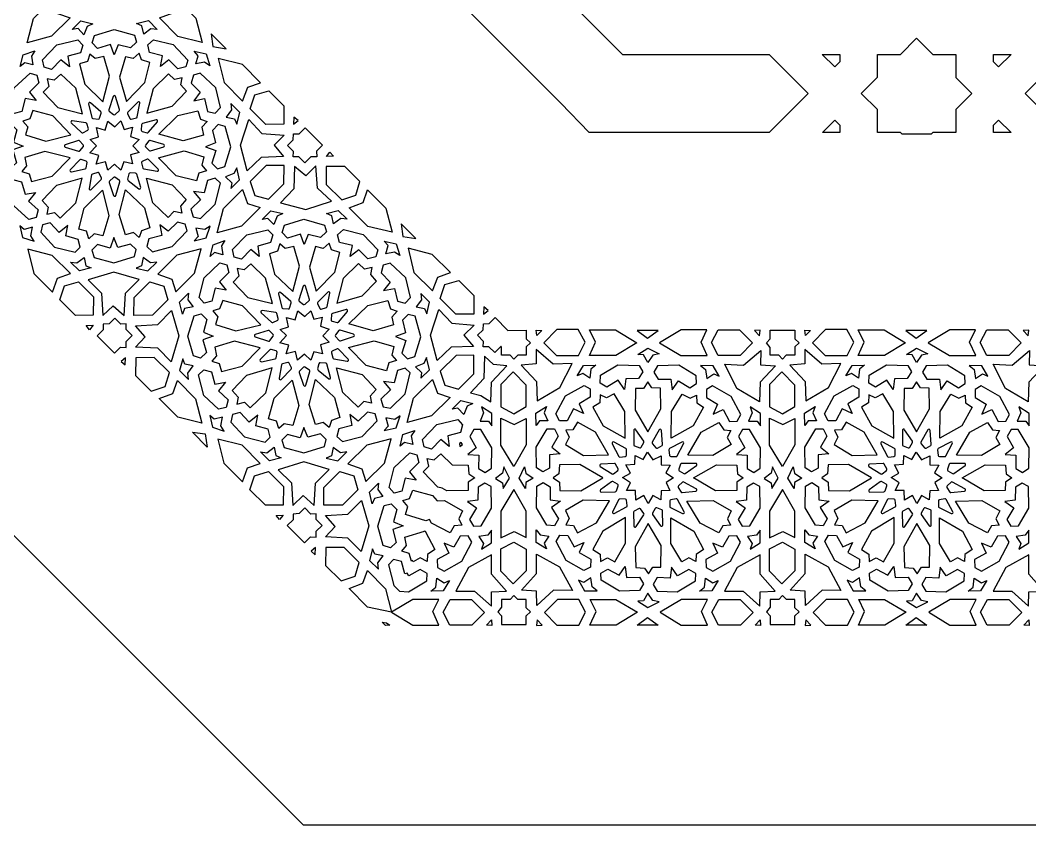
# Model space of a CAD drawing. Extents: x -600 to 600, y -600 to 600.
# Drawn here: x -363.2 to 45.8, y -600 to -273.7 of the extents above; entities that cross this region are included whole.
import ezdxf

# ---------------------------------------------------------------- set-up
doc = ezdxf.new("R2010")
doc.units = 0
doc.layers.get('0').update_dxf_attribs({"linetype": 'CONTINUOUS'})
doc.layers.add('PLAN_1', color=18, linetype='CONTINUOUS')

msp = doc.modelspace()

# ---------------------------------------------------------------- linework, layer by layer
for points in [[(-348.1, -271.05), (-342.97, -272.78), (-350.48, -280.29), (-360.33, -282.98), (-357.79, -273.13), (-350.13, -265.46)], [(-301.22, -270.71), (-299.41, -265.55), (-292.02, -272.94), (-289.49, -282.75), (-299.3, -280.37), (-306.84, -272.83)], [(-337.43, -279.66), (-339.79, -277.18), (-342.14, -277.59), (-338.67, -274.06), (-333.73, -275.17), (-336.09, -276.29)], [(-313.19, -279.41), (-313.88, -276.04), (-316.07, -275.16), (-311.3, -273.94), (-307.71, -277.49), (-310.29, -277.21)], [(-325.15, -287.75), (-326.66, -283.57), (-331.85, -285.18), (-334.08, -282.91), (-333.14, -279.95), (-325.21, -277.51), (-316.87, -279.83), (-316.15, -282.61), (-318.49, -284.93), (-323.53, -283.71)], [(-343.31, -292.65), (-346.69, -289.76), (-350.47, -293.69), (-353.55, -292.81), (-354.16, -289.79), (-348.36, -283.81), (-339.88, -281.76), (-337.89, -283.82), (-338.82, -286.96), (-343.86, -288.36)], [(-306.44, -292.57), (-305.59, -288.16), (-310.82, -286.91), (-311.56, -283.79), (-309.25, -281.71), (-301.25, -283.65), (-295.35, -289.93), (-296.16, -292.71), (-299.33, -293.53), (-302.99, -289.89)], [(-279.83, -285.35), (-285.89, -279.3), (-285.21, -284.48)], [(-358.08, -291.88), (-361.4, -291.03), (-363.21, -292.59), (-362.07, -287.81), (-357.24, -286.15), (-358.69, -288.33)], [(-335.01, -287.46), (-335.99, -290.49), (-339.18, -291.45), (-337.09, -299.75), (-329.76, -306.81), (-327.01, -296.45), (-329.33, -288.52), (-332.84, -289.3)], [(-315.03, -287.15), (-317.39, -289.32), (-320.6, -288.56), (-322.96, -296.87), (-320.2, -306.7), (-312.66, -299.02), (-310.69, -290.92), (-314.09, -289.85)], [(-292.04, -291.49), (-291.13, -288.15), (-292.67, -286.37), (-287.9, -287.43), (-286.33, -292.24), (-288.49, -290.83)], [(-270.98, -300.95), (-265.82, -299.14), (-273.21, -291.75), (-283.02, -289.22), (-280.64, -299.03), (-273.1, -306.57)], [(-356.76, -306.27), (-361.16, -305.5), (-362.49, -310.76), (-365.61, -311.56), (-367.67, -309.28), (-365.61, -301.24), (-359.24, -295.22), (-356.47, -295.98), (-355.7, -299.14), (-359.39, -302.87)], [(-352.26, -297.47), (-351.62, -300.59), (-353.95, -302.98), (-347.98, -309.17), (-338.02, -311.72), (-340.74, -301.37), (-346.73, -295.61), (-349.43, -298.01)], [(-297.64, -297.07), (-300.75, -297.77), (-303.11, -295.49), (-309.31, -301.55), (-311.92, -311.51), (-301.59, -308.61), (-295.82, -302.55), (-298.19, -299.9)], [(-292.93, -306.39), (-288.52, -305.53), (-287.27, -310.77), (-284.16, -311.51), (-282.07, -309.19), (-284.01, -301.2), (-290.29, -295.29), (-293.07, -296.1), (-293.89, -299.28), (-290.25, -302.94)], [(-256.44, -315.96), (-263.66, -316.02), (-269.98, -309.7), (-268.09, -304), (-262.47, -302.34), (-256.38, -308.43)], [(-362.14, -314.63), (-360.09, -317.04), (-361.02, -320.23), (-352.78, -322.79), (-342.72, -320.28), (-350.06, -312.55), (-358.12, -310.37), (-359.37, -313.75)], [(-287.48, -314.79), (-289.64, -317.15), (-288.89, -320.36), (-297.19, -322.72), (-307.03, -319.96), (-299.34, -312.42), (-291.24, -310.45), (-290.17, -313.85)], [(-279.75, -313.03), (-276.39, -313.72), (-275.5, -315.9), (-274.29, -311.14), (-277.83, -307.55), (-277.55, -310.13)], [(-328.83, -318.3), (-327.66, -314.64), (-324.88, -316.93), (-322.39, -314.6), (-321.16, -318.01), (-317.78, -317.15), (-318.5, -320.88), (-315.03, -322.12), (-317.52, -324.71), (-315.05, -327.37), (-318.51, -328.36), (-317.74, -332.02), (-321.28, -331.22), (-322.5, -334.59), (-325.02, -332.15), (-327.77, -334.62), (-328.69, -331.15), (-332.41, -332.09), (-331.33, -328.57), (-335.01, -327.55), (-332.24, -324.69), (-334.86, -322.14), (-331.47, -321.07), (-332.3, -317.32)], [(-271.28, -334.79), (-273.98, -324.44), (-270.53, -314.06), (-265.36, -319.69), (-256.24, -320.4), (-260.38, -324.47), (-256.48, -329.08), (-265.55, -329.37)], [(-250.65, -314.44), (-252.31, -313.01), (-252.43, -315.91)], [(-361.98, -324.85), (-366.21, -326.37), (-364.76, -331.56), (-367.1, -333.8), (-370.03, -332.86), (-372.22, -324.93), (-369.63, -316.59), (-366.83, -315.86), (-364.59, -318.2), (-365.97, -323.24)], [(-288.11, -325.09), (-283.93, -326.61), (-285.54, -331.79), (-283.27, -334.03), (-280.31, -333.09), (-277.87, -325.16), (-280.19, -316.82), (-282.97, -316.1), (-285.29, -318.43), (-284.07, -323.48)], [(-240.72, -324.41), (-243.21, -326.9), (-243.07, -329.2), (-245.45, -329.15), (-247.88, -331.58), (-250.3, -329.16), (-252.58, -329.2), (-252.45, -327.01), (-254.92, -324.53), (-252.67, -322.27), (-252.44, -319.88), (-250.17, -319.78), (-247.76, -317.37)], [(-362.59, -335.06), (-359.56, -336.01), (-358.68, -339.19), (-350.25, -337.01), (-342.93, -329.6), (-353.3, -326.96), (-361.37, -329.36), (-360.67, -332.87)], [(-287.78, -334.77), (-290.82, -335.75), (-291.77, -338.94), (-300.08, -336.85), (-307.14, -329.52), (-296.78, -326.77), (-288.84, -329.09), (-289.63, -332.6)], [(-237.71, -327.25), (-236.28, -328.91), (-239.18, -329.03)], [(-280, -337.27), (-277.53, -339.63), (-277.93, -341.97), (-274.4, -338.51), (-275.51, -333.56), (-276.63, -335.93)], [(-256.33, -332.61), (-263.55, -332.67), (-269.98, -339.1), (-268.18, -344.77), (-262.59, -346.34), (-256.39, -340.14)], [(-257.8, -347.82), (-247.45, -350.52), (-237.07, -347.07), (-242.7, -341.9), (-243.41, -332.78), (-247.48, -336.92), (-252.09, -333.02), (-252.38, -342.09)], [(-239.22, -333.09), (-239.28, -340.31), (-232.95, -346.64), (-227.26, -344.75), (-225.6, -339.12), (-231.69, -333.03)], [(-356.99, -343.59), (-359.85, -347.08), (-355.91, -350.71), (-356.76, -353.82), (-359.78, -354.55), (-365.79, -348.98), (-367.89, -340.58), (-365.85, -338.51), (-362.7, -339.32), (-361.27, -344.3)], [(-352.46, -352.41), (-349.33, -351.69), (-346.96, -353.96), (-340.72, -347.83), (-338.09, -337.8), (-348.46, -340.79), (-354.27, -346.92), (-351.89, -349.57)], [(-297.79, -352.02), (-300.91, -351.37), (-303.3, -353.71), (-309.49, -347.74), (-312.05, -337.78), (-301.69, -340.5), (-295.94, -346.49), (-298.33, -349.19)], [(-293.01, -343.26), (-290.13, -346.63), (-294.05, -350.42), (-293.18, -353.5), (-290.16, -354.11), (-284.18, -348.31), (-282.13, -339.83), (-284.18, -337.83), (-287.33, -338.77), (-288.73, -343.8)], [(-335.39, -362.35), (-336.34, -359.32), (-339.51, -358.44), (-337.33, -350.01), (-329.93, -342.69), (-327.28, -353.06), (-329.69, -361.13), (-333.19, -360.43)], [(-314.95, -361.9), (-317.36, -359.85), (-320.56, -360.78), (-323.12, -352.54), (-320.6, -342.48), (-312.87, -349.82), (-310.7, -357.88), (-314.08, -359.13)], [(-271.13, -348.02), (-266, -349.74), (-273.51, -357.26), (-283.36, -359.95), (-280.82, -350.1), (-273.16, -342.43)], [(-224.25, -347.68), (-222.44, -342.52), (-215.05, -349.91), (-212.52, -359.72), (-222.33, -357.34), (-229.87, -349.8)], [(-260.46, -356.63), (-262.82, -354.15), (-265.17, -354.55), (-261.7, -351.03), (-256.76, -352.14), (-259.12, -353.25)], [(-236.22, -356.38), (-236.91, -353.01), (-239.1, -352.13), (-234.33, -350.91), (-230.74, -354.46), (-233.32, -354.18)], [(-343.95, -356.93), (-347.44, -359.8), (-351.07, -355.86), (-354.18, -356.71), (-354.91, -359.73), (-349.35, -365.74), (-340.95, -367.84), (-338.87, -365.8), (-339.68, -362.65), (-344.67, -361.22)], [(-306.63, -356.71), (-305.86, -361.1), (-311.12, -362.44), (-311.92, -365.56), (-309.64, -367.61), (-301.61, -365.56), (-295.59, -359.19), (-296.34, -356.41), (-299.5, -355.65), (-303.24, -359.34)], [(-248.18, -364.72), (-249.69, -360.53), (-254.88, -362.15), (-257.11, -359.88), (-256.17, -356.92), (-248.24, -354.48), (-239.9, -356.8), (-239.18, -359.58), (-241.52, -361.9), (-246.56, -360.68)], [(-358.24, -357.69), (-361.58, -358.6), (-363.37, -357.07), (-362.31, -361.84), (-357.5, -363.41), (-358.91, -361.25)], [(-291.99, -358.07), (-291.13, -361.39), (-292.7, -363.2), (-287.91, -362.06), (-286.26, -357.23), (-288.44, -358.68)], [(-266.35, -369.62), (-269.72, -366.73), (-273.5, -370.65), (-276.58, -369.78), (-277.19, -366.76), (-271.39, -360.78), (-262.91, -358.73), (-260.92, -360.79), (-261.85, -363.93), (-266.89, -365.33)], [(-229.47, -369.54), (-228.62, -365.13), (-233.85, -363.87), (-234.6, -360.76), (-232.28, -358.68), (-224.28, -360.61), (-218.38, -366.89), (-219.19, -369.68), (-222.36, -370.49), (-226.03, -366.85)], [(-202.86, -362.32), (-208.92, -356.27), (-208.24, -361.45)], [(-325.22, -361.92), (-326.74, -366.16), (-331.92, -364.71), (-334.16, -367.05), (-333.22, -369.98), (-325.29, -372.17), (-316.95, -369.58), (-316.23, -366.77), (-318.56, -364.53), (-323.6, -365.91)], [(-281.11, -368.85), (-284.43, -368), (-286.24, -369.56), (-285.1, -364.77), (-280.27, -363.12), (-281.72, -365.3)], [(-215.07, -368.46), (-214.17, -365.12), (-215.7, -363.34), (-210.93, -364.4), (-209.36, -369.21), (-211.52, -367.79)], [(-348.06, -378.33), (-342.9, -376.52), (-350.29, -369.13), (-360.1, -366.6), (-357.72, -376.41), (-350.18, -383.96)], [(-301.83, -378.72), (-300.11, -383.86), (-292.6, -376.34), (-289.9, -366.49), (-299.75, -369.03), (-307.42, -376.7)], [(-258.04, -364.43), (-259.02, -367.46), (-262.21, -368.42), (-260.12, -376.72), (-252.8, -383.78), (-250.04, -373.42), (-252.36, -365.49), (-255.87, -366.27)], [(-238.07, -364.12), (-240.43, -366.29), (-243.64, -365.53), (-245.99, -373.84), (-243.24, -383.67), (-235.7, -375.98), (-233.72, -367.89), (-237.12, -366.82)], [(-194.01, -377.92), (-188.85, -376.11), (-196.24, -368.72), (-206.05, -366.19), (-203.67, -376), (-196.13, -383.54)], [(-337.32, -369.94), (-336.63, -373.31), (-334.44, -374.19), (-339.21, -375.41), (-342.79, -371.87), (-340.21, -372.14)], [(-313.33, -370.01), (-314.06, -373.39), (-316.25, -374.33), (-311.5, -375.43), (-307.87, -371.81), (-310.46, -372.14)], [(-279.79, -383.24), (-284.19, -382.46), (-285.52, -387.72), (-288.65, -388.52), (-290.7, -386.25), (-288.64, -378.21), (-282.27, -372.19), (-279.5, -372.95), (-278.73, -376.11), (-282.43, -379.84)], [(-314.98, -378.9), (-325.25, -375.91), (-335.72, -379.07), (-330.24, -384.4), (-329.77, -393.54), (-325.59, -389.51), (-321.1, -393.54), (-320.56, -384.47)], [(-275.29, -374.44), (-274.65, -377.56), (-276.98, -379.95), (-271.01, -386.14), (-261.05, -388.69), (-263.77, -378.34), (-269.76, -372.58), (-272.46, -374.98)], [(-220.67, -374.04), (-223.78, -374.74), (-226.14, -372.46), (-232.35, -378.51), (-234.95, -388.48), (-224.62, -385.58), (-218.85, -379.52), (-221.22, -376.87)], [(-215.96, -383.35), (-211.55, -382.5), (-210.3, -387.74), (-207.19, -388.48), (-205.1, -386.16), (-207.04, -378.17), (-213.32, -372.26), (-216.1, -373.07), (-216.92, -376.25), (-213.28, -379.91)], [(-333.59, -393.42), (-340.81, -393.48), (-347.13, -387.16), (-345.24, -381.46), (-339.62, -379.8), (-333.53, -385.89)], [(-317.16, -393.44), (-317.1, -386.22), (-310.67, -379.8), (-305.01, -381.59), (-303.44, -387.19), (-309.63, -393.38)], [(-179.47, -392.93), (-186.69, -392.99), (-193.01, -386.66), (-191.12, -380.97), (-185.5, -379.31), (-179.41, -385.4)], [(-293.2, -389.96), (-296.59, -390.68), (-297.52, -392.88), (-298.63, -388.12), (-295, -384.5), (-295.34, -387.08)], [(-285.17, -391.59), (-283.12, -394.01), (-284.05, -397.2), (-275.81, -399.76), (-265.75, -397.25), (-273.09, -389.52), (-281.15, -387.34), (-282.41, -390.72)], [(-210.51, -391.76), (-212.67, -394.12), (-211.92, -397.33), (-220.22, -399.69), (-230.06, -396.93), (-222.37, -389.39), (-214.27, -387.42), (-213.21, -390.82)], [(-202.78, -390), (-199.42, -390.69), (-198.53, -392.87), (-197.32, -388.1), (-200.86, -384.52), (-200.58, -387.1)], [(-301.91, -391.52), (-298.92, -401.79), (-302.08, -412.26), (-307.41, -406.78), (-316.55, -406.31), (-312.52, -402.13), (-316.55, -397.64), (-307.49, -397.1)], [(-251.86, -395.27), (-250.69, -391.61), (-247.91, -393.9), (-245.42, -391.57), (-244.19, -394.97), (-240.81, -394.12), (-241.53, -397.85), (-238.06, -399.09), (-240.55, -401.68), (-238.08, -404.34), (-241.54, -405.33), (-240.78, -408.99), (-244.31, -408.19), (-245.53, -411.56), (-248.06, -409.12), (-250.8, -411.59), (-251.72, -408.12), (-255.44, -409.06), (-254.36, -405.54), (-258.04, -404.52), (-255.27, -401.66), (-257.89, -399.11), (-254.5, -398.04), (-255.33, -394.29)], [(-194.31, -411.76), (-197.01, -401.41), (-193.56, -391.03), (-188.39, -396.66), (-179.27, -397.37), (-183.41, -401.44), (-179.51, -406.05), (-188.58, -406.34)], [(-173.68, -391.41), (-175.34, -389.98), (-175.46, -392.88)], [(-325.02, -408.77), (-322.53, -406.28), (-320.23, -406.41), (-320.28, -404.03), (-317.85, -401.6), (-320.27, -399.18), (-320.23, -396.9), (-322.42, -397.04), (-324.9, -394.56), (-327.15, -396.81), (-329.55, -397.04), (-329.65, -399.31), (-332.06, -401.72)], [(-285.01, -401.82), (-289.24, -403.34), (-287.79, -408.52), (-290.13, -410.76), (-293.06, -409.83), (-295.25, -401.9), (-292.67, -393.56), (-289.86, -392.83), (-287.62, -395.17), (-289, -400.21)], [(-211.15, -402.06), (-206.96, -403.58), (-208.57, -408.76), (-206.3, -411), (-203.34, -410.06), (-200.9, -402.12), (-203.22, -393.79), (-206.01, -393.07), (-208.32, -395.4), (-207.1, -400.45)], [(-335.12, -399.24), (-336.54, -397.59), (-333.65, -397.47)], [(-154.1, -399.37), (-151.92, -399.53), (-153.88, -401.66)], [(-151.04, -404.56), (-145.97, -409.71), (-137.03, -409.71), (-134.34, -404.34), (-137.14, -399.19), (-145.76, -399.19)], [(-130.14, -404.29), (-132.51, -399.36), (-122.06, -399.36), (-113.34, -404.51), (-121.95, -409.77), (-132.62, -409.77)], [(-104.67, -399.52), (-113.23, -399.52), (-109.08, -402.71)], [(-87.38, -404.29), (-85.01, -399.36), (-95.46, -399.36), (-104.18, -404.51), (-95.56, -409.77), (-84.9, -409.77)], [(-66.48, -404.62), (-71.54, -409.77), (-80.48, -409.77), (-83.18, -404.4), (-80.38, -399.25), (-71.76, -399.25)], [(-63.47, -399.46), (-65.65, -399.62), (-63.68, -401.75)], [(-49.39, -399.48), (-49.39, -403), (-47.66, -404.53), (-49.39, -406.18), (-49.39, -409.61), (-52.81, -409.61), (-54.39, -411.25), (-55.84, -409.61), (-59.35, -409.61), (-59.35, -406.42), (-60.88, -404.56), (-59.35, -402.89), (-59.35, -399.48)], [(-45.25, -399.37), (-43.07, -399.53), (-45.03, -401.66)], [(-42.19, -404.56), (-37.12, -409.71), (-28.18, -409.71), (-25.49, -404.34), (-28.29, -399.19), (-36.91, -399.19)], [(-21.29, -404.29), (-23.66, -399.36), (-13.21, -399.36), (-4.49, -404.51), (-13.1, -409.77), (-23.77, -409.77)], [(4.18, -399.52), (-4.38, -399.52), (-0.23, -402.71)], [(21.47, -404.29), (23.84, -399.36), (13.39, -399.36), (4.67, -404.51), (13.29, -409.77), (23.95, -409.77)], [(42.37, -404.62), (37.31, -409.77), (28.37, -409.77), (25.67, -404.4), (28.47, -399.25), (37.09, -399.25)], [(45.39, -399.46), (43.2, -399.62), (45.17, -401.75)], [(-285.62, -412.03), (-282.59, -412.98), (-281.71, -416.16), (-273.28, -413.98), (-265.96, -406.57), (-276.34, -403.93), (-284.4, -406.33), (-283.7, -409.84)], [(-210.81, -411.74), (-213.85, -412.72), (-214.81, -415.9), (-223.11, -413.82), (-230.17, -406.49), (-219.81, -403.74), (-211.88, -406.05), (-212.66, -409.56)], [(-153.77, -428.11), (-144.54, -422.71), (-139.63, -412.93), (-147.28, -413.25), (-154.23, -407.31), (-154.18, -413.12), (-160.2, -413.61), (-153.98, -420.23)], [(-108.96, -412.5), (-110.67, -409.5), (-113.02, -409.32), (-108.9, -406.7), (-104.39, -408.99), (-106.91, -409.51)], [(-63.66, -428.43), (-72.89, -423.02), (-77.79, -413.24), (-70.15, -413.57), (-63.2, -407.63), (-63.25, -413.43), (-57.23, -413.93), (-63.44, -420.55)], [(-44.92, -428.11), (-35.69, -422.71), (-30.78, -412.93), (-38.42, -413.25), (-45.37, -407.31), (-45.32, -413.12), (-51.35, -413.61), (-45.13, -420.23)], [(-0.11, -412.5), (-1.82, -409.5), (-4.17, -409.32), (-0.05, -406.7), (4.46, -408.99), (1.94, -409.51)], [(45.19, -428.43), (35.97, -423.02), (31.06, -413.24), (38.7, -413.57), (45.65, -407.63), (45.6, -413.43), (51.62, -413.93), (45.41, -420.55)], [(-322.35, -412.08), (-320.69, -413.51), (-320.57, -410.61)], [(-316.41, -410.6), (-316.47, -417.82), (-310.15, -424.14), (-304.45, -422.25), (-302.79, -416.63), (-308.89, -410.53)], [(-293.14, -413.94), (-296.5, -413.25), (-297.39, -411.06), (-298.61, -415.83), (-295.06, -419.42), (-295.34, -416.84)], [(-203.03, -414.24), (-200.56, -416.6), (-200.96, -418.94), (-197.43, -415.48), (-198.54, -410.53), (-199.66, -412.9)], [(-179.36, -409.58), (-186.58, -409.64), (-193.01, -416.07), (-191.21, -421.74), (-185.62, -423.31), (-179.43, -417.11)], [(-280.02, -420.56), (-282.88, -424.05), (-278.94, -427.68), (-279.8, -430.79), (-282.81, -431.52), (-288.82, -425.95), (-290.92, -417.55), (-288.88, -415.48), (-285.73, -416.29), (-284.3, -421.27)], [(-275.49, -429.38), (-272.36, -428.66), (-269.99, -430.93), (-263.75, -424.8), (-261.12, -414.77), (-271.49, -417.76), (-277.3, -423.89), (-274.92, -426.54)], [(-220.82, -428.99), (-223.94, -428.34), (-226.33, -430.68), (-232.53, -424.71), (-235.08, -414.74), (-224.73, -417.47), (-218.97, -423.45), (-221.36, -426.16)], [(-216.04, -420.23), (-213.16, -423.6), (-217.08, -427.39), (-216.21, -430.46), (-213.19, -431.08), (-207.21, -425.27), (-205.16, -416.8), (-207.21, -414.8), (-210.36, -415.73), (-211.76, -420.77)], [(-163.48, -416.32), (-168.54, -421.47), (-168.54, -430.56), (-163.26, -433.3), (-158.2, -430.45), (-158.2, -421.69)], [(-132.46, -418.91), (-135.32, -417.02), (-137.49, -417.94), (-134.98, -413.7), (-129.94, -413.68), (-131.96, -415.3)], [(-118.38, -423.44), (-120.89, -419.72), (-125.48, -422.53), (-128.2, -420.86), (-128.04, -417.74), (-121.02, -413.46), (-112.4, -413.73), (-111, -416.27), (-112.67, -419.09), (-117.84, -419.11)], [(-99.05, -423.66), (-96.54, -419.94), (-91.95, -422.75), (-89.23, -421.08), (-89.39, -417.96), (-96.41, -413.68), (-105.03, -413.95), (-106.43, -416.49), (-104.76, -419.31), (-99.59, -419.32)], [(-85.04, -419.03), (-82.17, -417.14), (-80, -418.06), (-82.51, -413.83), (-87.55, -413.8), (-85.53, -415.43)], [(-54.63, -416.32), (-59.69, -421.47), (-59.69, -430.56), (-54.41, -433.3), (-49.35, -430.45), (-49.35, -421.69)], [(-23.6, -418.91), (-26.47, -417.02), (-28.64, -417.94), (-26.13, -413.7), (-21.09, -413.68), (-23.11, -415.3)], [(-9.53, -423.44), (-12.04, -419.72), (-16.63, -422.53), (-19.35, -420.86), (-19.19, -417.74), (-12.17, -413.46), (-3.55, -413.73), (-2.15, -416.27), (-3.82, -419.09), (-8.99, -419.11)], [(9.8, -423.66), (12.31, -419.94), (16.9, -422.75), (19.62, -421.08), (19.46, -417.96), (12.44, -413.68), (3.82, -413.95), (2.42, -416.49), (4.09, -419.31), (9.26, -419.32)], [(23.81, -419.03), (26.68, -417.14), (28.85, -418.06), (26.34, -413.83), (21.3, -413.8), (23.32, -415.43)], [(-301.33, -425.06), (-299.52, -419.9), (-292.13, -427.29), (-289.6, -437.1), (-299.41, -434.72), (-306.95, -427.18)], [(-258.42, -439.32), (-259.37, -436.29), (-262.55, -435.41), (-260.36, -426.98), (-252.96, -419.66), (-250.31, -430.03), (-252.72, -438.1), (-256.22, -437.4)], [(-237.98, -438.87), (-240.4, -436.82), (-243.59, -437.75), (-246.15, -429.51), (-243.63, -419.45), (-235.9, -426.79), (-233.73, -434.84), (-237.11, -436.1)], [(-194.16, -424.99), (-189.03, -426.71), (-196.54, -434.23), (-206.39, -436.92), (-203.85, -427.07), (-196.19, -419.4)], [(-108.97, -420.4), (-110.67, -423.09), (-113.96, -423.15), (-114.06, -431.82), (-108.86, -440.71), (-103.61, -431.36), (-103.81, -422.99), (-107.36, -422.79)], [(-0.12, -420.4), (-1.82, -423.09), (-5.11, -423.15), (-5.21, -431.82), (-0.01, -440.71), (5.24, -431.36), (5.04, -422.99), (1.49, -422.79)], [(-135.01, -433.26), (-139.04, -431.37), (-141.57, -436.18), (-144.75, -436.16), (-146.18, -433.4), (-142.3, -426.06), (-134.76, -421.81), (-132.28, -423.27), (-132.3, -426.56), (-136.73, -429.26)], [(-128.28, -425.69), (-128.42, -428.89), (-131.23, -430.62), (-127.02, -438.16), (-118.12, -443.17), (-118.22, -432.4), (-122.55, -425.28), (-125.71, -426.93)], [(-89.25, -425.75), (-89.11, -428.95), (-86.31, -430.68), (-90.52, -438.22), (-99.42, -443.23), (-99.32, -432.46), (-94.99, -425.34), (-91.83, -426.99)], [(-82.42, -433.48), (-78.39, -431.59), (-75.86, -436.4), (-72.68, -436.38), (-71.25, -433.62), (-75.13, -426.28), (-82.67, -422.03), (-85.15, -423.48), (-85.13, -426.78), (-80.7, -429.48)], [(-26.16, -433.26), (-30.19, -431.37), (-32.72, -436.18), (-35.9, -436.16), (-37.33, -433.4), (-33.45, -426.06), (-25.91, -421.81), (-23.43, -423.27), (-23.45, -426.56), (-27.88, -429.26)], [(-19.43, -425.69), (-19.57, -428.89), (-22.38, -430.62), (-18.17, -438.16), (-9.27, -443.17), (-9.37, -432.4), (-13.7, -425.28), (-16.86, -426.93)], [(19.6, -425.75), (19.74, -428.95), (22.54, -430.68), (18.33, -438.22), (9.43, -443.23), (9.53, -432.46), (13.86, -425.34), (17.02, -426.99)], [(26.43, -433.48), (30.46, -431.59), (32.99, -436.4), (36.17, -436.38), (37.6, -433.62), (33.72, -426.28), (26.18, -422.03), (23.7, -423.48), (23.72, -426.78), (28.15, -429.48)], [(-183.49, -433.6), (-185.85, -431.12), (-188.2, -431.52), (-184.73, -428), (-179.79, -429.11), (-182.15, -430.22)], [(-266.99, -433.9), (-270.47, -436.77), (-274.1, -432.83), (-277.21, -433.68), (-277.94, -436.7), (-272.38, -442.71), (-263.98, -444.81), (-261.91, -442.76), (-262.71, -439.62), (-267.7, -438.19)], [(-229.66, -433.68), (-228.89, -438.07), (-234.15, -439.41), (-234.95, -442.53), (-232.67, -444.58), (-224.64, -442.53), (-218.62, -436.16), (-219.37, -433.38), (-222.53, -432.62), (-226.27, -436.31)], [(-176.92, -436.35), (-173.51, -436.27), (-172.13, -438.21), (-172.09, -433.27), (-176.37, -430.56), (-175.49, -433.02)], [(-149.42, -436.23), (-152.84, -436.14), (-154.21, -438.09), (-154.26, -433.14), (-149.98, -430.43), (-150.86, -432.89)], [(-68.07, -436.35), (-64.66, -436.27), (-63.28, -438.21), (-63.24, -433.27), (-67.52, -430.56), (-66.64, -433.02)], [(-40.57, -436.23), (-43.99, -436.14), (-45.36, -438.09), (-45.4, -433.14), (-41.13, -430.43), (-42.01, -432.89)], [(40.78, -436.35), (44.19, -436.27), (45.57, -438.21), (45.61, -433.27), (41.33, -430.56), (42.21, -433.02)], [(-281.27, -434.66), (-284.61, -435.57), (-286.4, -434.04), (-285.34, -438.81), (-280.53, -440.38), (-281.94, -438.22)], [(-215.02, -435.04), (-214.16, -438.36), (-215.73, -440.17), (-210.94, -439.03), (-209.29, -434.2), (-211.47, -435.65)], [(-189.38, -446.59), (-192.75, -443.7), (-196.54, -447.62), (-199.61, -446.75), (-200.22, -443.73), (-194.42, -437.75), (-185.94, -435.7), (-183.95, -437.76), (-184.88, -440.9), (-189.92, -442.3)], [(-163.05, -437.68), (-158.2, -435.27), (-158.2, -445.9), (-163.26, -454.77), (-168.43, -446.01), (-168.43, -435.16)], [(-142.19, -440.03), (-140.74, -442.87), (-142.32, -445.8), (-134.97, -450.19), (-124.8, -450.01), (-130.17, -440.73), (-137.42, -436.76), (-139.35, -439.79)], [(-75.35, -440.09), (-76.8, -442.93), (-75.22, -445.86), (-82.57, -450.25), (-92.74, -450.06), (-87.36, -440.79), (-80.11, -436.82), (-78.18, -439.85)], [(-54.2, -437.68), (-49.35, -435.27), (-49.35, -445.9), (-54.41, -454.77), (-59.58, -446.01), (-59.58, -435.16)], [(-33.34, -440.03), (-31.89, -442.87), (-33.47, -445.8), (-26.12, -450.19), (-15.95, -450.01), (-21.32, -440.73), (-28.57, -436.76), (-30.5, -439.79)], [(33.51, -440.09), (32.05, -442.93), (33.63, -445.86), (26.28, -450.25), (16.11, -450.06), (21.49, -440.79), (28.74, -436.82), (30.67, -439.85)], [(-287.42, -446.87), (-293.47, -440.82), (-288.28, -441.49)], [(-248.25, -438.89), (-249.77, -443.12), (-254.95, -441.68), (-257.19, -444.02), (-256.25, -446.95), (-248.32, -449.14), (-239.98, -446.55), (-239.26, -443.74), (-241.59, -441.5), (-246.63, -442.88)], [(-204.14, -445.82), (-207.47, -444.97), (-209.27, -446.53), (-208.13, -441.74), (-203.3, -440.09), (-204.75, -442.27)], [(-181.89, -449.79), (-177.46, -450.13), (-177.56, -455.58), (-174.77, -457.14), (-172.2, -455.44), (-172.07, -447.11), (-176.62, -439.66), (-179.48, -439.71), (-181.05, -442.59), (-178.47, -447.14)], [(-144.39, -449.57), (-148.82, -449.92), (-148.72, -455.37), (-151.52, -456.92), (-154.08, -455.22), (-154.21, -446.89), (-149.66, -439.45), (-146.8, -439.49), (-145.24, -442.37), (-147.81, -446.92)], [(-73.04, -449.79), (-68.61, -450.13), (-68.71, -455.58), (-65.92, -457.14), (-63.35, -455.44), (-63.22, -447.11), (-67.77, -439.66), (-70.63, -439.71), (-72.2, -442.59), (-69.62, -447.14)], [(-35.54, -449.57), (-39.97, -449.92), (-39.87, -455.37), (-42.66, -456.92), (-45.23, -455.22), (-45.36, -446.89), (-40.81, -439.45), (-37.95, -439.49), (-36.39, -442.37), (-38.96, -446.92)], [(35.81, -449.79), (40.24, -450.13), (40.14, -455.58), (42.94, -457.14), (45.5, -455.44), (45.63, -447.11), (41.08, -439.66), (38.22, -439.71), (36.66, -442.59), (39.23, -447.14)], [(-271.09, -455.3), (-265.93, -453.49), (-273.32, -446.1), (-283.13, -443.57), (-280.75, -453.38), (-273.21, -460.92)], [(-224.86, -455.69), (-223.14, -460.82), (-215.63, -453.31), (-212.93, -443.46), (-222.79, -446), (-230.45, -453.67)], [(-260.35, -446.91), (-259.66, -450.28), (-257.47, -451.16), (-262.24, -452.38), (-265.82, -448.83), (-263.25, -449.11)], [(-236.36, -446.98), (-237.09, -450.36), (-239.29, -451.29), (-234.53, -452.4), (-230.9, -448.78), (-233.49, -449.11)], [(-202.83, -460.21), (-207.22, -459.43), (-208.55, -464.69), (-211.68, -465.49), (-213.73, -463.22), (-211.67, -455.18), (-205.3, -449.16), (-202.53, -449.92), (-201.76, -453.08), (-205.46, -456.81)], [(-116.01, -457.46), (-117.78, -454.05), (-114.19, -453.71), (-114.08, -450.3), (-110.8, -451.83), (-109.01, -448.84), (-106.88, -451.99), (-103.55, -450.41), (-103.48, -454), (-99.85, -454.14), (-101.6, -457.28), (-98.47, -459.33), (-101.54, -461.26), (-100.02, -464.51), (-103.53, -464.57), (-103.72, -468.26), (-106.83, -466.45), (-108.79, -469.75), (-110.52, -466.49), (-113.84, -468.38), (-113.9, -464.4), (-117.56, -464.45), (-115.92, -461.29), (-119.16, -459.22)], [(-7.16, -457.46), (-8.92, -454.05), (-5.34, -453.71), (-5.23, -450.3), (-1.94, -451.83), (-0.16, -448.84), (1.97, -451.99), (5.3, -450.41), (5.37, -454), (9, -454.14), (7.25, -457.28), (10.38, -459.33), (7.31, -461.26), (8.83, -464.51), (5.32, -464.57), (5.13, -468.26), (2.02, -466.45), (0.06, -469.75), (-1.67, -466.49), (-4.99, -468.38), (-5.05, -464.4), (-8.71, -464.45), (-7.07, -461.29), (-10.31, -459.22)], [(-238.01, -455.87), (-248.28, -452.88), (-258.75, -456.04), (-253.27, -461.37), (-252.81, -470.51), (-248.62, -466.48), (-244.13, -470.51), (-243.59, -461.44)], [(-147.31, -459.3), (-144.65, -461.05), (-144.61, -464.39), (-136.01, -464.55), (-127.16, -459.31), (-136.41, -453.92), (-144.71, -454.08), (-144.93, -457.68)], [(-70.23, -459.36), (-72.89, -461.11), (-72.93, -464.45), (-81.53, -464.61), (-90.38, -459.37), (-81.13, -453.98), (-72.82, -454.14), (-72.61, -457.74)], [(-38.46, -459.3), (-35.8, -461.05), (-35.76, -464.39), (-27.16, -464.55), (-18.31, -459.31), (-27.56, -453.92), (-35.86, -454.08), (-36.08, -457.68)], [(38.62, -459.36), (35.96, -461.11), (35.92, -464.45), (27.32, -464.61), (18.48, -459.37), (27.72, -453.98), (36.03, -454.14), (36.24, -457.74)], [(-256.62, -470.39), (-263.84, -470.45), (-270.17, -464.12), (-268.27, -458.43), (-262.65, -456.77), (-256.56, -462.86)], [(-240.19, -470.41), (-240.13, -463.19), (-233.7, -456.77), (-228.04, -458.56), (-226.47, -464.16), (-232.67, -470.35)], [(-170.69, -459.53), (-167.74, -461.28), (-167.56, -463.67), (-164.99, -459.48), (-167.24, -454.89), (-167.75, -457.46)], [(-155.38, -459.47), (-158.33, -461.21), (-158.5, -463.6), (-161.08, -459.41), (-158.83, -454.82), (-158.32, -457.39)], [(-61.84, -459.53), (-58.89, -461.28), (-58.71, -463.67), (-56.14, -459.48), (-58.39, -454.89), (-58.9, -457.46)], [(-46.53, -459.47), (-49.48, -461.21), (-49.65, -463.6), (-52.23, -459.41), (-49.98, -454.82), (-49.46, -457.39)], [(-216.23, -466.93), (-219.62, -467.65), (-220.55, -469.85), (-221.66, -465.09), (-218.03, -461.47), (-218.37, -464.05)], [(-182.01, -468.93), (-178.35, -471.49), (-181.13, -476.15), (-179.49, -478.93), (-176.43, -478.77), (-172.2, -471.63), (-172.45, -462.87), (-174.94, -461.45), (-177.72, -463.14), (-177.75, -468.39)], [(-144.27, -468.71), (-147.93, -471.27), (-145.15, -475.93), (-146.79, -478.71), (-149.85, -478.55), (-154.08, -471.41), (-153.84, -462.65), (-151.34, -461.23), (-148.56, -462.92), (-148.54, -468.17)], [(-73.16, -468.93), (-69.5, -471.49), (-72.28, -476.15), (-70.64, -478.93), (-67.58, -478.77), (-63.35, -471.63), (-63.59, -462.87), (-66.09, -461.45), (-68.87, -463.14), (-68.9, -468.39)], [(-35.42, -468.71), (-39.08, -471.27), (-36.3, -475.93), (-37.94, -478.71), (-41, -478.55), (-45.23, -471.41), (-44.99, -462.65), (-42.49, -461.23), (-39.71, -462.92), (-39.68, -468.17)], [(35.69, -468.93), (39.35, -471.49), (36.57, -476.15), (38.21, -478.93), (41.27, -478.77), (45.5, -471.63), (45.26, -462.87), (42.76, -461.45), (39.98, -463.14), (39.95, -468.39)], [(-163.05, -481.1), (-158.2, -483.51), (-158.2, -472.89), (-163.26, -464.02), (-168.43, -472.78), (-168.43, -483.62)], [(-54.2, -481.1), (-49.35, -483.51), (-49.35, -472.89), (-54.41, -464.02), (-59.58, -472.78), (-59.58, -483.62)], [(-224.94, -468.49), (-221.95, -478.76), (-225.11, -489.23), (-230.44, -483.75), (-239.58, -483.28), (-235.55, -479.1), (-239.58, -474.61), (-230.52, -474.07)], [(-208.04, -478.79), (-212.27, -480.31), (-210.83, -485.49), (-213.16, -487.73), (-216.09, -486.79), (-218.28, -478.87), (-215.7, -470.53), (-212.89, -469.8), (-210.65, -472.14), (-212.03, -477.18)], [(-142.17, -478.42), (-139.01, -478.68), (-137.41, -481.59), (-129.77, -477.58), (-124.44, -468.69), (-135.1, -468.41), (-142.33, -472.57), (-140.83, -475.85)], [(-75.37, -478.48), (-78.53, -478.74), (-80.12, -481.65), (-87.76, -477.63), (-93.1, -468.75), (-82.44, -468.47), (-75.21, -472.63), (-76.71, -475.91)], [(-33.32, -478.42), (-30.16, -478.68), (-28.56, -481.59), (-20.92, -477.58), (-15.59, -468.69), (-26.25, -468.41), (-33.48, -472.57), (-31.98, -475.85)], [(33.48, -478.48), (30.32, -478.74), (28.73, -481.65), (21.09, -477.63), (15.75, -468.75), (26.41, -468.47), (33.64, -472.63), (32.14, -475.91)], [(-258.15, -476.21), (-259.57, -474.56), (-256.68, -474.44)], [(-248.05, -485.73), (-245.56, -483.24), (-243.26, -483.38), (-243.31, -481), (-240.88, -478.57), (-243.3, -476.15), (-243.26, -473.87), (-245.45, -474), (-247.93, -471.53), (-250.18, -473.78), (-252.58, -474.01), (-252.68, -476.28), (-255.09, -478.69)], [(-128.04, -493.19), (-125.22, -491.72), (-122.35, -493.34), (-117.93, -485.84), (-117.99, -475.43), (-127.2, -480.89), (-131.2, -488.3), (-128.23, -490.28)], [(-108.6, -498.29), (-106.9, -495.57), (-103.62, -495.5), (-103.54, -486.76), (-108.77, -477.8), (-113.99, -487.25), (-113.76, -495.7), (-110.21, -495.88)], [(-89.5, -493.25), (-92.32, -491.78), (-95.19, -493.4), (-99.6, -485.9), (-99.54, -475.49), (-90.34, -480.95), (-86.34, -488.36), (-89.31, -490.34)], [(-19.18, -493.19), (-16.37, -491.72), (-13.5, -493.34), (-9.08, -485.84), (-9.14, -475.43), (-18.35, -480.89), (-22.35, -488.3), (-19.38, -490.28)], [(0.25, -498.29), (1.95, -495.57), (5.23, -495.5), (5.31, -486.76), (0.08, -477.8), (-5.14, -487.25), (-4.91, -495.7), (-1.36, -495.88)], [(19.35, -493.25), (16.53, -491.78), (13.66, -493.4), (9.25, -485.9), (9.31, -475.49), (18.51, -480.95), (22.51, -488.36), (19.54, -490.34)], [(-177.34, -483.07), (-175.46, -485.98), (-176.36, -488.19), (-172.21, -485.61), (-172.21, -480.48), (-173.8, -482.55)], [(-149, -482.94), (-150.88, -485.85), (-149.99, -488.06), (-154.14, -485.48), (-154.13, -480.35), (-152.55, -482.42)], [(-134.82, -485.54), (-136.74, -489.61), (-132.05, -492.25), (-132.12, -495.49), (-134.85, -496.89), (-142.01, -492.84), (-146.08, -485.11), (-144.61, -482.61), (-141.37, -482.68), (-138.78, -487.22)], [(-68.49, -483.07), (-66.61, -485.98), (-67.51, -488.19), (-63.36, -485.61), (-63.36, -480.48), (-64.95, -482.55)], [(-40.15, -482.94), (-42.03, -485.85), (-41.14, -488.06), (-45.29, -485.48), (-45.28, -480.35), (-43.69, -482.42)], [(-25.97, -485.54), (-27.89, -489.61), (-23.2, -492.25), (-23.27, -495.49), (-26, -496.89), (-33.16, -492.84), (-37.23, -485.11), (-35.76, -482.61), (-32.52, -482.68), (-29.93, -487.22)], [(40.36, -483.07), (42.24, -485.98), (41.35, -488.19), (45.49, -485.61), (45.49, -480.48), (43.9, -482.55)], [(-191.46, -485.76), (-189.54, -489.82), (-194.23, -492.47), (-194.16, -495.7), (-191.43, -497.11), (-184.27, -493.06), (-180.21, -485.33), (-181.68, -482.83), (-184.91, -482.9), (-187.5, -487.44)], [(-163.48, -502.35), (-168.54, -497.2), (-168.54, -488.11), (-163.26, -485.37), (-158.2, -488.22), (-158.2, -496.98)], [(-82.61, -485.76), (-80.69, -489.82), (-85.38, -492.47), (-85.31, -495.7), (-82.58, -497.11), (-75.42, -493.06), (-71.35, -485.33), (-72.82, -482.83), (-76.06, -482.9), (-78.65, -487.44)], [(-54.63, -502.35), (-59.69, -497.2), (-59.69, -488.11), (-54.41, -485.37), (-49.35, -488.22), (-49.35, -496.98)], [(26.24, -485.76), (28.16, -489.82), (23.47, -492.47), (23.54, -495.7), (26.27, -497.11), (33.43, -493.06), (37.5, -485.33), (36.03, -482.83), (32.79, -482.9), (30.2, -487.44)], [(-245.38, -489.05), (-243.72, -490.48), (-243.6, -487.58)], [(-239.44, -487.57), (-239.5, -494.79), (-233.18, -501.11), (-227.48, -499.22), (-225.82, -493.6), (-231.92, -487.5)], [(-216.17, -490.91), (-219.54, -490.22), (-220.42, -488.03), (-221.64, -492.8), (-218.09, -496.39), (-218.37, -493.81)], [(-172.22, -490.53), (-181.6, -495.67), (-186.77, -505.31), (-179.12, -505.2), (-172.33, -511.33), (-172.22, -505.53), (-166.19, -505.2), (-172.22, -498.41)], [(-154.05, -490.21), (-144.68, -495.36), (-139.51, -504.99), (-147.16, -504.88), (-153.94, -511.02), (-154.05, -505.21), (-160.08, -504.88), (-154.05, -498.09)], [(-63.37, -490.53), (-72.74, -495.67), (-77.91, -505.31), (-70.27, -505.2), (-63.48, -511.33), (-63.37, -505.53), (-57.34, -505.2), (-63.37, -498.41)], [(-45.2, -490.21), (-35.83, -495.36), (-30.66, -504.99), (-38.31, -504.88), (-45.09, -511.02), (-45.2, -505.21), (-51.23, -504.88), (-45.2, -498.09)], [(45.48, -490.53), (36.11, -495.67), (30.94, -505.31), (38.58, -505.2), (45.37, -511.33), (45.48, -505.53), (51.51, -505.2), (45.48, -498.41)], [(-118.04, -495.26), (-117.6, -499.75), (-112.25, -499.53), (-110.65, -502.34), (-112.27, -504.98), (-120.45, -505.3), (-127.88, -500.85), (-127.9, -497.93), (-125.1, -496.28), (-120.57, -498.79)], [(-99.39, -495.48), (-99.83, -499.97), (-105.19, -499.75), (-106.78, -502.55), (-105.16, -505.2), (-96.98, -505.52), (-89.55, -501.06), (-89.53, -498.15), (-92.33, -496.5), (-96.86, -499.01)], [(-9.19, -495.26), (-8.75, -499.75), (-3.4, -499.53), (-1.8, -502.34), (-3.42, -504.98), (-11.6, -505.3), (-19.03, -500.85), (-19.05, -497.93), (-16.25, -496.28), (-11.72, -498.79)], [(9.46, -495.48), (9.02, -499.97), (3.67, -499.75), (2.07, -502.55), (3.69, -505.2), (11.87, -505.52), (19.3, -501.06), (19.32, -498.15), (16.52, -496.5), (11.99, -499.01)], [(-194.35, -499.99), (-191.48, -501.88), (-189.31, -500.96), (-191.82, -505.19), (-196.86, -505.22), (-194.84, -503.59)], [(-132, -499.86), (-134.87, -501.75), (-137.04, -500.83), (-134.53, -505.06), (-129.48, -505.09), (-131.5, -503.46)], [(-85.5, -499.99), (-82.63, -501.88), (-80.46, -500.96), (-82.97, -505.19), (-88.01, -505.22), (-85.99, -503.59)], [(-23.15, -499.86), (-26.02, -501.75), (-28.19, -500.83), (-25.67, -505.06), (-20.63, -505.09), (-22.65, -503.46)], [(23.35, -499.99), (26.22, -501.88), (28.39, -500.96), (25.88, -505.19), (20.84, -505.22), (22.86, -503.59)], [(-158.2, -518.74), (-158.2, -515.22), (-156.48, -513.68), (-158.2, -512.04), (-158.2, -508.61), (-161.62, -508.61), (-163.2, -506.97), (-164.66, -508.61), (-168.16, -508.61), (-168.16, -511.8), (-169.7, -513.66), (-168.16, -515.33), (-168.16, -518.74)], [(-108.96, -506.12), (-110.67, -509.12), (-113.02, -509.3), (-108.9, -511.92), (-104.39, -509.63), (-106.91, -509.11)], [(-49.35, -518.74), (-49.35, -515.22), (-47.63, -513.68), (-49.35, -512.04), (-49.35, -508.61), (-52.77, -508.61), (-54.35, -506.97), (-55.81, -508.61), (-59.31, -508.61), (-59.31, -511.8), (-60.84, -513.66), (-59.31, -515.33), (-59.31, -518.74)], [(-0.11, -506.12), (-1.82, -509.12), (-4.17, -509.3), (-0.05, -511.92), (4.46, -509.63), (1.94, -509.11)], [(-196.01, -513.51), (-193.64, -508.58), (-204.09, -508.58), (-212.82, -513.73), (-204.2, -518.99), (-193.54, -518.99)], [(-175.12, -513.95), (-180.18, -519.1), (-189.12, -519.1), (-191.81, -513.73), (-189.01, -508.58), (-180.39, -508.58)], [(-150.82, -513.95), (-145.76, -519.1), (-136.82, -519.1), (-134.13, -513.73), (-136.93, -508.58), (-145.54, -508.58)], [(-129.92, -513.51), (-132.29, -508.58), (-121.85, -508.58), (-113.12, -513.73), (-121.74, -518.99), (-132.4, -518.99)], [(-87.16, -513.51), (-84.79, -508.58), (-95.24, -508.58), (-103.97, -513.73), (-95.35, -518.99), (-84.69, -518.99)], [(-66.27, -513.95), (-71.33, -519.1), (-80.27, -519.1), (-82.96, -513.73), (-80.16, -508.58), (-71.54, -508.58)], [(-41.97, -513.95), (-36.91, -519.1), (-27.97, -519.1), (-25.27, -513.73), (-28.08, -508.58), (-36.69, -508.58)], [(-21.07, -513.51), (-23.44, -508.58), (-13, -508.58), (-4.27, -513.73), (-12.89, -518.99), (-23.55, -518.99)], [(21.69, -513.51), (24.06, -508.58), (13.61, -508.58), (4.88, -513.73), (13.5, -518.99), (24.17, -518.99)], [(42.58, -513.95), (37.52, -519.1), (28.58, -519.1), (25.89, -513.73), (28.69, -508.58), (37.31, -508.58)], [(-172.07, -519.15), (-174.25, -518.98), (-172.29, -516.85)], [(-153.97, -519.19), (-151.79, -519.03), (-153.75, -516.9)], [(-104.67, -519.1), (-113.23, -519.1), (-109.08, -515.91)], [(-63.22, -519.15), (-65.4, -518.98), (-63.44, -516.85)], [(-45.12, -519.19), (-42.94, -519.03), (-44.9, -516.9)], [(4.18, -519.1), (-4.38, -519.1), (-0.23, -515.91)], [(45.63, -519.15), (43.45, -518.98), (45.41, -516.85)]]:
    msp.add_lwpolyline(points, close=True)
at = {"layer": 'PLAN_1'}
for points in [[(248.53, -600), (600, -248.53), (600, 248.53), (248.53, 600), (-248.53, 600), (-600, 248.53), (-600, -248.53), (-248.53, -600)], [(-142.74, -264), (-119.13, -287.61), (-59.75, -287.61), (-43.94, -303.43), (-59.79, -319.28), (-85.7, -319.28), (-115.37, -319.28), (-132.75, -319.28), (-144.18, -307.34), (-165.12, -286.4), (-183.48, -268.04), (-183.48, -245.68), (-161.07, -245.68)], [(183.49, -268.04), (131.89, -319.63), (59.79, -319.28), (43.98, -303.46), (59.83, -287.61), (119.13, -287.61), (161.12, -245.62), (183.49, -245.62)], [(6.55, -287.61), (15.83, -287.61), (15.83, -296.94), (22.4, -303.45), (15.83, -310.02), (15.83, -319.3), (6.55, -319.35), (5.9, -320), (-5.93, -320), (-6.58, -319.35), (-15.86, -319.35), (-15.86, -310.02), (-22.43, -303.45), (-15.86, -296.89), (-15.86, -287.61), (-6.58, -287.61), (-0.02, -281.04)], [(-31.12, -287.62), (-31.12, -290.59), (-33.2, -292.67), (-38.26, -287.61)], [(33.18, -292.67), (31.1, -290.59), (31.1, -287.62), (38.24, -287.61)], [(-31.1, -316.34), (-31.1, -319.28), (-38.21, -319.28), (-33.18, -314.25)], [(38.22, -319.28), (31.1, -319.28), (31.1, -316.34), (33.19, -314.25)], [(-168.38, -406.07), (-168.48, -406.11), (-170.91, -408.54), (-173.33, -406.13), (-175.61, -406.16), (-175.48, -403.98), (-177.95, -401.5), (-175.7, -399.24), (-175.47, -396.84), (-173.2, -396.75), (-170.79, -394.34), (-165.68, -399.54), (-158.24, -399.48), (-158.24, -403), (-156.51, -404.53), (-158.24, -406.18), (-158.24, -409.61), (-161.66, -409.61), (-163.24, -411.25), (-164.7, -409.61), (-168.2, -409.61), (-168.2, -406.42)], [(-171.41, -413.39), (-175.12, -409.99), (-175.41, -419.06), (-180.83, -424.79), (-176.61, -425.93), (-172.51, -428.43), (-172.29, -420.55), (-166.08, -413.93)], [(-185.15, -446.56), (-184.07, -445.86), (-184.51, -444.99), (-185.24, -445.39)], [(-192.19, -463.54), (-194.04, -463.11), (-200.01, -456.91), (-197.68, -454.53), (-198.32, -451.41), (-195.49, -451.95), (-192.79, -449.55), (-188.25, -454.03), (-181.67, -454.14), (-181.46, -457.74), (-179.08, -459.36), (-181.74, -461.11), (-181.78, -464.45), (-190.38, -464.61)], [(-197.44, -476.21), (-198.84, -476.73), (-207.08, -474.17), (-206.15, -470.98), (-208.21, -468.56), (-205.44, -467.69), (-204.18, -464.31), (-196.13, -466.49), (-194.27, -468.58), (-191.29, -468.47), (-184.06, -472.63), (-185.56, -475.91), (-184.22, -478.48), (-187.38, -478.74), (-188.97, -481.65), (-196.61, -477.63)], [(-204.33, -492.85), (-204.74, -493.13), (-205.62, -489.95), (-208.65, -489), (-206.74, -486.81), (-207.43, -483.3), (-199.37, -480.9), (-199.36, -480.85), (-199.19, -480.95), (-195.19, -488.36), (-198.16, -490.34), (-198.35, -493.25), (-201.17, -491.78), (-204.04, -493.4)], [(-209.5, -505.32), (-205.83, -505.52), (-198.4, -501.06), (-198.38, -498.15), (-201.18, -496.5), (-205.72, -499.01), (-206.44, -497.95), (-207.33, -498.24), (-208.76, -493.26), (-211.91, -492.45), (-213.95, -494.52), (-211.85, -502.92)], [(-212.84, -513.8), (-222.44, -511.69), (-229.98, -504.15), (-224.36, -502.03), (-222.55, -496.87), (-215.16, -504.26)], [(-215.24, -519.2), (-216.5, -517.79), (-214.77, -518.05), (-213.52, -519.1)]]:
    msp.add_lwpolyline(points, close=True, dxfattribs=at)
for points in [[(-323, -309.99), (-324.55, -304.68, 0.735862), (-325.51, -304.66), (-327.31, -310.1, 0.316748), (-327.14, -310.66), (-325.42, -312.01, 0.365945), (-324.78, -311.98), (-323.15, -310.5, 0.286306)], [(-334.69, -307.24, 0.73251), (-335.5, -307.73), (-334.19, -313.27, 0.318673), (-333.75, -313.65), (-331.56, -313.87, 0.361942), (-331.03, -313.52), (-330.41, -311.41, 0.2906), (-330.56, -310.9)], [(-315.76, -312.92), (-314.74, -307.44, 0.738744), (-315.59, -307), (-319.64, -311.08, 0.312907), (-319.74, -311.64), (-318.82, -313.64, 0.369769), (-318.23, -313.91), (-316.12, -313.31, 0.284424)], [(-342.11, -314.52, 0.732886), (-342.53, -315.37), (-338.43, -319.27, 0.315624), (-337.86, -319.36), (-335.87, -318.37, 0.362893), (-335.61, -317.78), (-336.22, -315.69, 0.292428), (-336.63, -315.34)], [(-311.23, -319.21), (-307.64, -314.92, 0.739098), (-308.16, -314.11), (-313.67, -315.69, 0.310164), (-314.03, -316.13), (-314.23, -318.33, 0.370667), (-313.85, -318.86), (-311.73, -319.38, 0.286026)], [(-344.97, -324.24, 0.73579), (-344.97, -325.2), (-339.54, -326.86, 0.311905), (-339, -326.69), (-337.63, -324.93, 0.366754), (-337.66, -324.28), (-339.14, -322.69, 0.290358), (-339.65, -322.55)], [(-305.09, -325.1, 0.735766), (-305.09, -324.14), (-310.52, -322.48, 0.311968), (-311.07, -322.65), (-312.43, -324.41, 0.366684), (-312.4, -325.05), (-310.93, -326.64, 0.29038), (-310.41, -326.78)], [(-339.04, -330.38), (-342.91, -334.43, 0.738841), (-342.44, -335.26), (-336.84, -334.06, 0.310095), (-336.46, -333.65), (-336.11, -331.47, 0.37044), (-336.45, -330.91), (-338.52, -330.25, 0.286489)], [(-307.71, -335.03, 0.732746), (-307.27, -334.19), (-311.27, -330.18, 0.315908), (-311.83, -330.08), (-313.84, -331.02, 0.362625), (-314.12, -331.6), (-313.56, -333.71, 0.292503), (-313.16, -334.07)], [(-334.27, -336.51), (-335.28, -341.99, 0.738748), (-334.43, -342.43), (-330.39, -338.34, 0.312933), (-330.3, -337.77), (-331.22, -335.79, 0.369759), (-331.81, -335.52), (-333.92, -336.12, 0.284405)], [(-327.15, -339.57), (-325.37, -344.8, 0.735546), (-324.41, -344.78), (-322.85, -339.26, 0.317083), (-323.04, -338.72), (-324.83, -337.45, 0.365493), (-325.47, -337.5), (-327.03, -339.06, 0.28663)], [(-315.19, -342.13, 0.732371), (-314.4, -341.6), (-316, -336.15, 0.318563), (-316.45, -335.79), (-318.65, -335.67, 0.361795), (-319.17, -336.05), (-319.68, -338.19, 0.290947), (-319.5, -338.7)], [(-257.72, -384.21, 0.732491), (-258.54, -384.7), (-257.22, -390.23, 0.318685), (-256.79, -390.62), (-254.59, -390.84, 0.361942), (-254.06, -390.49), (-253.44, -388.38, 0.290601), (-253.59, -387.86)], [(-246.03, -386.96), (-247.58, -381.65, 0.735891), (-248.54, -381.63), (-250.34, -387.07, 0.316735), (-250.18, -387.62), (-248.45, -388.97, 0.365937), (-247.81, -388.95), (-246.18, -387.46, 0.286306)], [(-238.79, -389.89), (-237.77, -384.41, 0.738744), (-238.62, -383.97), (-242.67, -388.05, 0.312927), (-242.77, -388.61), (-241.85, -390.61, 0.369802), (-241.26, -390.88), (-239.15, -390.28, 0.284372)], [(-265.14, -391.48, 0.732886), (-265.56, -392.34), (-261.46, -396.24, 0.315624), (-260.89, -396.33), (-258.9, -395.33, 0.362863), (-258.64, -394.75), (-259.25, -392.66, 0.292456), (-259.66, -392.3)], [(-237.26, -395.3, 0.370619), (-236.88, -395.83), (-234.76, -396.35, 0.286026), (-234.26, -396.18), (-230.67, -391.88, 0.73907), (-231.19, -391.08), (-236.7, -392.66, 0.31023), (-237.06, -393.1)], [(-260.67, -401.9, 0.366754), (-260.69, -401.25), (-262.17, -399.66, 0.290358), (-262.69, -399.52), (-268, -401.21, 0.73579), (-268, -402.17), (-262.57, -403.83, 0.311905), (-262.03, -403.66)], [(-235.43, -402.02), (-233.96, -403.61, 0.290359), (-233.44, -403.75), (-228.12, -402.07, 0.735795), (-228.13, -401.11), (-233.56, -399.45, 0.311909), (-234.1, -399.62), (-235.46, -401.38, 0.366744)], [(-262.07, -407.35), (-265.94, -411.39, 0.738868), (-265.47, -412.23), (-259.88, -411.03, 0.310076), (-259.49, -410.62), (-259.14, -408.44, 0.370469), (-259.48, -407.88), (-261.55, -407.22, 0.286462)], [(-234.3, -407.15, 0.315853), (-234.86, -407.05), (-236.87, -407.99, 0.362683), (-237.15, -408.57), (-236.59, -410.68, 0.292503), (-236.19, -411.04), (-230.74, -412, 0.732746), (-230.3, -411.16)], [(-254.25, -412.75, 0.369737), (-254.84, -412.48), (-256.95, -413.09, 0.284405), (-257.31, -413.48), (-258.31, -418.96, 0.738716), (-257.46, -419.4), (-253.42, -415.31, 0.312977), (-253.33, -414.74)], [(-237.43, -418.57), (-239.03, -413.11, 0.318563), (-239.48, -412.76), (-241.68, -412.64, 0.361795), (-242.2, -413.02), (-242.71, -415.16, 0.290947), (-242.53, -415.66), (-238.23, -419.1, 0.732371)], [(-250.18, -416.54), (-248.4, -421.77, 0.73556), (-247.44, -421.75), (-245.88, -416.23, 0.317093), (-246.07, -415.69), (-247.86, -414.42, 0.365482), (-248.5, -414.47), (-250.06, -416.03, 0.28662)], [(-110.58, -444.42), (-113.73, -439.83, 0.738772), (-114.64, -440.11), (-114.62, -445.86, 0.312907), (-114.29, -446.33), (-112.23, -447.09, 0.369823), (-111.62, -446.86), (-110.56, -444.95, 0.284353)], [(-102.92, -445.67), (-103.42, -440.09, 0.739098), (-104.36, -439.89), (-107.14, -444.9, 0.310164), (-107.09, -445.47), (-105.67, -447.16, 0.370667), (-105.02, -447.27), (-103.16, -446.14, 0.286026)], [(-1.73, -444.42), (-4.88, -439.83, 0.738744), (-5.79, -440.11), (-5.77, -445.86, 0.312907), (-5.44, -446.33), (-3.38, -447.09, 0.369769), (-2.77, -446.86), (-1.71, -444.95, 0.284424)], [(5.93, -445.67), (5.43, -440.09, 0.739098), (4.49, -439.89), (1.71, -444.9, 0.310164), (1.77, -445.47), (3.18, -447.16, 0.370667), (3.83, -447.27), (5.69, -446.14, 0.286026)], [(-117.77, -447.47), (-122.62, -444.81, 0.735891), (-123.31, -445.47), (-120.73, -450.6, 0.316728), (-120.23, -450.87), (-118.05, -450.6, 0.366006), (-117.61, -450.13), (-117.51, -447.93, 0.286247)], [(-94.42, -445.49, 0.735766), (-95.1, -444.82), (-100.12, -447.48, 0.311909), (-100.38, -447.98), (-100.1, -450.19, 0.366747), (-99.62, -450.63), (-97.46, -450.71, 0.290378), (-96.99, -450.44)], [(-8.92, -447.47), (-13.77, -444.81, 0.735862), (-14.46, -445.47), (-11.88, -450.6, 0.316748), (-11.38, -450.87), (-9.2, -450.6, 0.365945), (-8.76, -450.13), (-8.66, -447.93, 0.286306)], [(14.43, -445.49, 0.735766), (13.75, -444.82), (8.73, -447.48, 0.311968), (8.47, -447.98), (8.75, -450.19, 0.366684), (9.23, -450.63), (11.4, -450.71, 0.29038), (11.86, -450.44)], [(-122.47, -453.46), (-127.97, -453.79, 0.732508), (-128.2, -454.71), (-123.36, -457.7, 0.318711), (-122.79, -457.66), (-121.08, -456.27, 0.361903), (-120.95, -455.64), (-122.01, -453.71, 0.290601)], [(-89.25, -454.36, 0.732746), (-89.53, -453.45), (-95.19, -453.45, 0.315853), (-95.66, -453.78), (-96.42, -455.86, 0.362683), (-96.2, -456.47), (-94.32, -457.56, 0.292503), (-93.78, -457.54)], [(-19.12, -453.79, 0.73251), (-19.35, -454.71), (-14.51, -457.7, 0.318673), (-13.94, -457.66), (-12.22, -456.27, 0.361942), (-12.1, -455.64), (-13.15, -453.71, 0.2906), (-13.62, -453.46)], [(19.6, -454.36, 0.732746), (19.32, -453.45), (13.66, -453.45, 0.315908), (13.19, -453.78), (12.43, -455.86, 0.362625), (12.65, -456.47), (14.53, -457.56, 0.292503), (15.07, -457.54)], [(-123.63, -460.89), (-128.08, -464.18, 0.732886), (-127.77, -465.08), (-122.11, -464.94, 0.315681), (-121.65, -464.6), (-120.95, -462.49, 0.362806), (-121.18, -461.89), (-123.09, -460.85, 0.292456)], [(-89.52, -464.67, 0.732368), (-89.34, -463.74), (-94.32, -461.01, 0.318603), (-94.9, -461.08), (-96.53, -462.55, 0.361754), (-96.63, -463.19), (-95.48, -465.06, 0.29095), (-95, -465.29)], [(-19.23, -464.18, 0.732886), (-18.92, -465.08), (-13.26, -464.94, 0.315624), (-12.8, -464.6), (-12.09, -462.49, 0.362893), (-12.33, -461.89), (-14.24, -460.85, 0.292428), (-14.77, -460.89)], [(19.33, -464.67, 0.732371), (19.51, -463.74), (14.53, -461.01, 0.318563), (13.95, -461.08), (12.32, -462.55, 0.361795), (12.22, -463.19), (13.37, -465.06, 0.290947), (13.85, -465.29)], [(-120.66, -468.13), (-123.23, -473.08, 0.735761), (-122.55, -473.76), (-117.53, -471.09, 0.311905), (-117.27, -470.59), (-117.55, -468.38, 0.366756), (-118.03, -467.94), (-120.2, -467.86, 0.290377)], [(-99.78, -471.32), (-94.82, -473.76, 0.735546), (-94.17, -473.06), (-96.96, -468.06, 0.317083), (-97.48, -467.81), (-99.64, -468.18, 0.365493), (-100.06, -468.67), (-100.06, -470.87, 0.28663)], [(-14.38, -473.08, 0.73579), (-13.7, -473.76), (-8.68, -471.09, 0.311905), (-8.42, -470.59), (-8.7, -468.38, 0.366754), (-9.18, -467.94), (-11.35, -467.86, 0.290358), (-11.81, -468.13)], [(9.07, -471.32), (14.03, -473.76, 0.735546), (14.68, -473.06), (11.89, -468.06, 0.317083), (11.37, -467.81), (9.21, -468.18, 0.365493), (8.79, -468.67), (8.79, -470.87, 0.28663)], [(-114.69, -473.23), (-114.57, -478.82, 0.738868), (-113.65, -479.09), (-110.54, -474.28, 0.310076), (-110.55, -473.71), (-111.85, -471.92, 0.370469), (-112.48, -471.77), (-114.42, -472.77, 0.286462)], [(-106.98, -474.2), (-103.82, -478.78, 0.738743), (-102.91, -478.49), (-102.95, -472.74, 0.312956), (-103.28, -472.27), (-105.34, -471.52, 0.369759), (-105.95, -471.75), (-107.01, -473.67, 0.284385)], [(-5.84, -473.23), (-5.72, -478.82, 0.738841), (-4.8, -479.09), (-1.68, -474.28, 0.310095), (-1.7, -473.71), (-3, -471.92, 0.37044), (-3.63, -471.77), (-5.57, -472.77, 0.286489)], [(1.87, -474.2), (5.03, -478.78, 0.738748), (5.94, -478.49), (5.9, -472.74, 0.312933), (5.57, -472.27), (3.51, -471.52, 0.369759), (2.9, -471.75), (1.84, -473.67, 0.284405)]]:
    msp.add_lwpolyline(points, format="xyb", close=True, dxfattribs=at)

doc.saveas('drawing.dxf')
